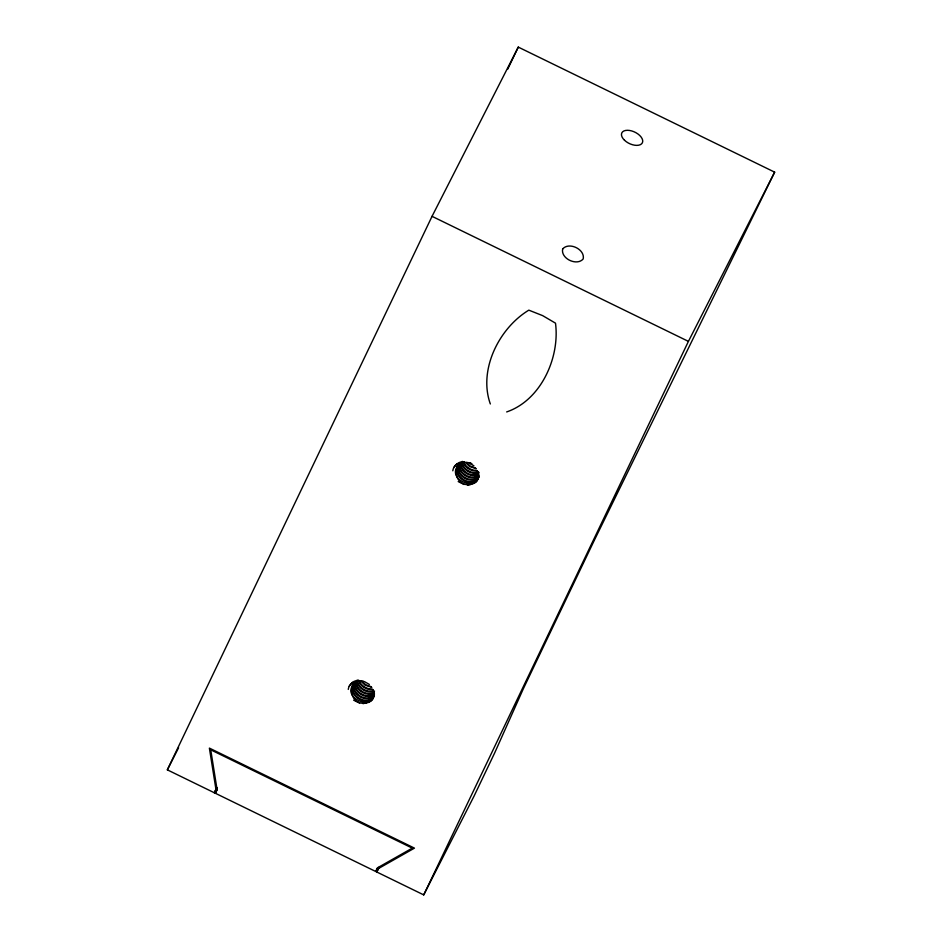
<?xml version="1.0" encoding="UTF-8"?>
<svg xmlns="http://www.w3.org/2000/svg" width="942" height="942" viewBox="0 0 942 942"><rect width="100%" height="100%" fill="white"/><g stroke="black" fill="none" stroke-linecap="round" stroke-linejoin="round"><path stroke-width="1.41" d="M354.769 682.42C353.968 692.04 366.591 699.565 374.492 693.795M459.307 463.794C458.507 473.414 471.141 480.938 479.042 475.168M354.522 682.467C353.168 692.099 365.555 700.024 373.727 694.749M459.06 463.841C457.718 473.485 470.105 481.397 478.277 476.122M353.886 683.138C351.142 693.842 366.721 703.097 374.48 694.961M458.436 464.524C455.692 475.215 471.259 484.471 479.031 476.346M353.733 683.209C350.365 693.842 365.626 703.603 373.797 695.985M458.271 464.594C454.904 475.227 470.164 484.977 478.348 477.37M167.346 769.849L432.048 216.33L518.277 47.1L774.654 172.15L594.567 539.778L523.34 688.743L494.632 753.011L474.026 796.178L423.723 894.9L376.776 871.998L378.413 868.571L414.468 848.13L209.371 748.089L215.942 789.325L214.305 792.752L167.346 769.849L178.603 747.771M507.703 69.213L518.277 47.1M215.329 793.246L217.072 789.596L210.737 749.82L412.29 848.13L377.495 867.841L375.752 871.503L215.329 793.246L217.308 789.361M423.723 894.9L688.425 341.381L774.654 172.15M214.305 792.752L216.966 787.524M375.752 871.503L377.73 867.617M376.776 871.998L379.438 866.77M478.866 477.111C472.095 490.252 449.734 475.875 458.613 464.088M374.315 695.738C367.451 708.89 345.196 694.454 354.039 682.55M458.589 463.923C450.994 475.427 471.224 488.816 478.772 477.335M354.062 682.714C346.444 694.089 366.768 707.43 374.221 695.961M453.761 467.656L457.047 463.641M349.223 686.271L352.496 682.255M459.649 463.923C442.033 480.326 485.731 495.257 477.158 470.611L478.395 473.649M355.099 682.538C337.483 698.952 381.18 713.883 372.608 689.238L373.844 692.276M478.842 473.779C471.247 477.523 461.109 471.495 460.45 463.123M374.292 692.405C366.697 696.15 356.559 690.109 355.899 681.749M478.006 474.65C470.764 477.712 461.651 472.46 460.261 464.818M373.468 693.277C366.214 696.338 357.1 691.087 355.711 683.433M479.101 472.425C472.378 475.204 464.088 470.894 461.804 464.147M374.551 691.051C367.827 693.83 359.538 689.52 357.265 682.773M462.51 461.415L458.636 462.746L455.528 465.124A14.601 12.152 27 0 0 452.808 470.788M357.972 680.03L354.086 681.372L350.977 683.751A14.601 12.152 27 0 0 348.269 689.414M506.666 411.937C540.92 400.232 560.031 357.701 555.497 323.165L542.651 315.629L528.815 310.153C498.954 328.252 478.159 369.923 490.335 403.965M462.652 462.404L464.347 461.992M358.101 681.031L359.797 680.619M478.465 472.166C472.083 474.085 464.795 470.211 462.345 464.112M470.517 484.482L467.409 484.883L470.517 484.482A12.081 10.044 27 0 0 478.195 473.155M365.967 703.109L362.858 703.509L365.967 703.109A12.081 10.044 27 0 0 373.644 691.781M372.302 691.169C366.308 692.017 360.056 688.331 357.795 682.726M477.017 470.988C470.988 471.506 464.877 467.573 462.934 461.827M372.467 689.615C366.438 690.121 360.327 686.188 358.384 680.442M476.24 470.423C470.776 470.376 465.489 466.879 463.464 461.792M371.69 689.038C366.226 689.002 360.939 685.493 358.914 680.407M468.81 484.588C453.055 485.966 451.006 459.272 468.28 462.616M364.26 703.203C348.505 704.581 346.456 677.899 363.73 681.243M476.369 468.775L469.54 466.478L465.619 462.663M371.819 687.389L364.99 685.105L361.069 681.278M475.557 468.033L470.423 466.208L466.314 462.557M371.018 686.659L365.873 684.834L361.763 681.184M464.171 484.494L458.201 481.574M359.62 703.109L353.65 700.189M470.082 463.028L471.824 463.664M473.932 465.807L469.151 463.064M369.382 684.434L364.601 681.69M432.048 216.33L688.425 341.381M469.987 462.863L471.506 463.911M562.668 248.959C560.514 258.567 576.845 266.374 583.18 258.968C585.323 249.347 568.992 241.552 562.668 248.959M624.475 140.217A11.41 6.335 25.6 0 0 642.35 142.831A11.41 6.335 25.6 0 0 629.456 130.443A11.41 6.335 25.6 0 0 624.475 140.217"/></g></svg>
